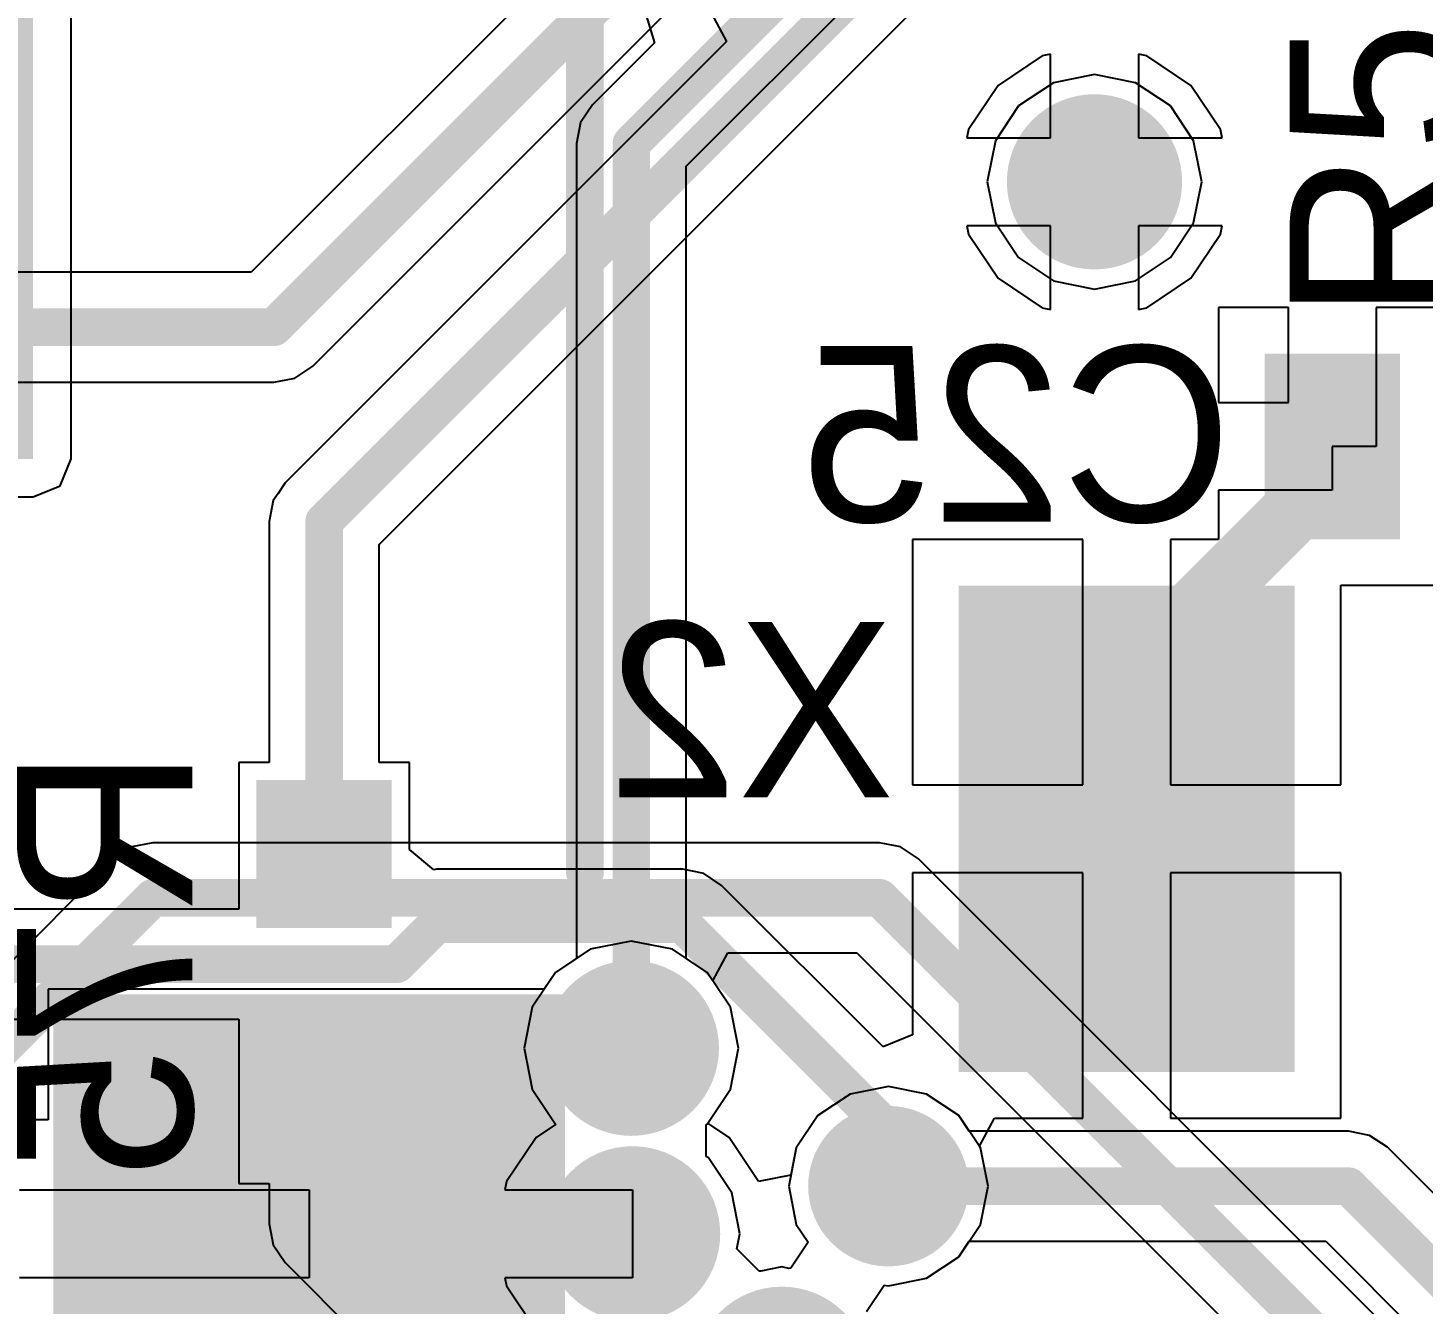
# Model space of a CAD drawing. Header units: millimetres. Extents: x 73 to 190, y 73 to 267.
# Drawn here: x 88.62 to 94.18, y 103.53 to 108.62 of the extents above; entities that cross this region are included whole.
import ezdxf

# ---------------------------------------------------------------- set-up
doc = ezdxf.new("R2010")
doc.units = ezdxf.units.MM
for name, color, linetype in [('BottomLayer', 5, 'Continuous'), ('BottomOverlay', 54, 'Continuous'), ('BottomPaste', 16, 'Continuous'), ('BottomSolder', 6, 'Continuous'), ('DrillDrawing', 1, 'Continuous'), ('KeepOutLayer', 6, 'Continuous'), ('Mechanical1', 6, 'Continuous'), ('MidLayer1', 16, 'Continuous'), ('MidLayer2', 76, 'Continuous'), ('MultiLayer', 9, 'Continuous'), ('TopLayer', 1, 'Continuous'), ('TopOverlay', 2, 'Continuous'), ('TopPaste', 8, 'Continuous'), ('TopSolder', 216, 'Continuous'), ('ViaHoleLayer', 16, 'Continuous')]:
    doc.layers.add(name, color=color, linetype=linetype)

msp = doc.modelspace()

# ---------------------------------------------------------------- linework, layer by layer
at = {"layer": 'BottomLayer'}
for p, q in [((90.8419, 108.9769), (89.5092, 107.6442)), ((90.0192, 106.5592), (92.2847, 108.8247)), ((89.755, 107.27), (91.1519, 108.6669)), ((91.3442, 108.6761), (91.4041, 108.5641)), ((91.4041, 108.5641), (89.645, 106.805)), ((92.6637, 108.5075), (92.4872, 108.3896)), ((92.6968, 108.5141), (92.6637, 108.5075)), ((92.6968, 108.18), (92.6968, 108.5141)), ((93.0799, 108.5075), (93.0468, 108.5141)), ((93.0468, 108.5141), (93.0468, 108.18)), ((93.2563, 108.3896), (93.0799, 108.5075)), ((92.4872, 108.3896), (92.3693, 108.2131)), ((93.3742, 108.2131), (93.2563, 108.3896)), ((92.3693, 108.2131), (92.3627, 108.18)), ((93.3808, 108.18), (93.3742, 108.2131)), ((92.3627, 108.18), (92.6968, 108.18)), ((93.0468, 108.18), (93.3808, 108.18)), ((92.6968, 107.83), (92.3627, 107.83)), ((92.3627, 107.83), (92.3693, 107.7969)), ((92.6968, 107.496), (92.6968, 107.83)), ((93.3808, 107.83), (93.0468, 107.83)), ((93.0468, 107.83), (93.0468, 107.496)), ((93.3742, 107.7969), (93.3808, 107.83)), ((92.3693, 107.7969), (92.4872, 107.6205)), ((93.2563, 107.6205), (93.3742, 107.7969)), ((89.5092, 107.6442), (86.8258, 107.6442)), ((92.4872, 107.6205), (92.6637, 107.5026)), ((93.0799, 107.5026), (93.2563, 107.6205)), ((92.6637, 107.5026), (92.6968, 107.496)), ((93.0468, 107.496), (93.0799, 107.5026)), ((93.645, 107.504), (93.366, 107.504)), ((93.366, 107.504), (93.366, 107.125)), ((93.645, 107.125), (93.645, 107.504)), ((94.274, 107.504), (93.995, 107.504)), ((93.995, 107.504), (93.995, 106.95)), ((89.6839, 107.2225), (89.755, 107.27)), ((86.9166, 107.2058), (89.6, 107.2058)), ((89.6, 107.2058), (89.6839, 107.2225)), ((93.366, 107.125), (93.645, 107.125)), ((93.995, 106.95), (93.82, 106.95)), ((93.82, 106.95), (93.82, 106.775)), ((89.6165, 106.7623), (89.5975, 106.7339)), ((89.645, 106.805), (89.6165, 106.7623)), ((93.82, 106.775), (93.366, 106.775)), ((93.366, 106.775), (93.366, 106.579)), ((89.5975, 106.7339), (89.5808, 106.65)), ((89.5808, 106.65), (89.5808, 105.69)), ((90.0192, 105.69), (90.0192, 106.5592)), ((92.825, 106.579), (92.146, 106.579)), ((92.146, 106.579), (92.146, 105.6)), ((92.825, 105.6), (92.825, 106.579)), ((93.366, 106.579), (93.175, 106.579)), ((93.175, 106.579), (93.175, 105.6)), ((93.854, 105.6), (93.854, 106.396)), ((93.854, 106.396), (94.274, 106.396)), ((89.5808, 105.69), (89.46, 105.69)), ((89.46, 105.69), (89.46, 105.1042)), ((90.14, 105.69), (90.0192, 105.69)), ((90.14, 105.3421), (90.14, 105.69)), ((92.146, 105.6), (92.825, 105.6)), ((93.175, 105.6), (93.854, 105.6)), ((90.2382, 105.2616), (90.14, 105.3421)), ((90.2485, 105.2636), (90.2382, 105.2616)), ((91.2298, 105.2636), (90.2485, 105.2636)), ((91.3136, 105.2469), (91.2298, 105.2636)), ((91.3848, 105.1994), (91.3136, 105.2469)), ((92.0287, 104.5555), (91.3848, 105.1994)), ((92.825, 105.25), (92.146, 105.25)), ((92.146, 105.25), (92.146, 104.6041)), ((92.825, 104.271), (92.825, 105.25)), ((93.854, 105.25), (93.175, 105.25)), ((93.175, 105.25), (93.175, 104.271)), ((93.854, 104.271), (93.854, 105.25)), ((89.46, 105.1042), (88.2559, 105.1042)), ((88.3467, 104.6658), (89.46, 104.6658)), ((89.46, 104.6658), (89.46, 104.01)), ((92.146, 104.6041), (92.0287, 104.5555)), ((92.4128, 104.159), (92.4727, 104.271)), ((92.4727, 104.271), (92.825, 104.271)), ((93.175, 104.271), (93.854, 104.271)), ((92.4174, 104.1522), (92.4128, 104.159)), ((92.4476, 104), (92.4174, 104.1522)), ((89.46, 104.01), (89.5808, 104.01)), ((89.5808, 104.01), (89.5808, 103.85)), ((92.4174, 103.8478), (92.4476, 104)), ((89.5808, 103.85), (89.5975, 103.7661)), ((92.3312, 103.7188), (92.4174, 103.8478)), ((89.5975, 103.7661), (89.645, 103.695)), ((89.645, 103.695), (90.245, 103.095)), ((92.2022, 103.6326), (92.3312, 103.7188)), ((91.9623, 103.5002), (92.0328, 103.6058)), ((92.0328, 103.6058), (92.05, 103.6024)), ((92.05, 103.6024), (92.2022, 103.6326))]:
    msp.add_line(p, q, dxfattribs=at)
for points, const_width in [([(89.8, 106.65), (92.25, 109.1)], 0.15), ([(89.6, 107.425), (91.225, 109.05)], 0.15), ([(86.8258, 107.425), (89.6, 107.425)], 0.15), ([(93, 106.025), (93.925, 106.95)], 0.254), ([(89.8, 105.325), (89.8, 106.65)], 0.15), ([(93, 105.425), (93, 106.025)], 0.254), ([(90.0891, 104.885), (90.2485, 105.0444)], 0.15), ([(90.2485, 105.0444), (91.2298, 105.0444)], 0.15), ([(91.2298, 105.0444), (92.05, 104.2242)], 0.15), ([(88.2559, 104.885), (90.0891, 104.885)], 0.15), ([(89.8, 103.85), (89.8, 104.3408)], 0.15), ([(92.05, 104), (92.05, 104.2242)], 0.15), ([(89.8, 103.85), (90.4, 103.25)], 0.15)]:
    msp.add_lwpolyline(points, dxfattribs=dict(at, const_width=const_width))
for points, const_width in [([(92.7321, 108.005, 1), (93.0115, 108.005, 1)], 0.2794), ([(89.5625, 107.425, 1), (89.6375, 107.425, 1)], 0.075), ([(89.5625, 107.425, 1), (89.6375, 107.425, 1)], 0.075), ([(93.8615, 106.95, 1), (93.9885, 106.95, 1)], 0.127), ([(89.7625, 106.65, 1), (89.8375, 106.65, 1)], 0.075), ([(89.7625, 106.65, 1), (89.8375, 106.65, 1)], 0.075), ([(92.9365, 106.025, 1), (93.0635, 106.025, 1)], 0.127), ([(92.9365, 106.025, 1), (93.0635, 106.025, 1)], 0.127), ([(92.9365, 105.425, 1), (93.0635, 105.425, 1)], 0.127), ([(89.7625, 105.325, 1), (89.8375, 105.325, 1)], 0.075), ([(90.211, 105.0444, 1), (90.286, 105.0444, 1)], 0.075), ([(90.211, 105.0444, 1), (90.286, 105.0444, 1)], 0.075), ([(91.1923, 105.0444, 1), (91.2673, 105.0444, 1)], 0.075), ([(91.1923, 105.0444, 1), (91.2673, 105.0444, 1)], 0.075), ([(90.0516, 104.885, 1), (90.1266, 104.885, 1)], 0.075), ([(90.0516, 104.885, 1), (90.1266, 104.885, 1)], 0.075), ([(90.8853, 104.55, 1), (91.1647, 104.55, 1)], 0.2794), ([(89.7625, 104.3408, 1), (89.8375, 104.3408, 1)], 0.075), ([(92.0125, 104.2242, 1), (92.0875, 104.2242, 1)], 0.075), ([(92.0125, 104.2242, 1), (92.0875, 104.2242, 1)], 0.075), ([(91.925, 104, 1), (92.175, 104, 1)], 0.25), ([(90.8903, 103.81, 1), (91.1697, 103.81, 1)], 0.2794), ([(92.0125, 104, 1), (92.0875, 104, 1)], 0.075), ([(89.7625, 103.85, 1), (89.8375, 103.85, 1)], 0.075), ([(89.7625, 103.85, 1), (89.8375, 103.85, 1)], 0.075)]:
    msp.add_lwpolyline(points, format="xyb", close=True, dxfattribs=dict(at, const_width=const_width))
for points in [[(93.62, 106.65), (94.02, 106.65), (93.62, 107.25), (94.02, 107.25)], [(92.4, 106.325), (92.4, 104.525), (93.6, 106.325), (93.6, 104.525)], [(90, 105.1), (90, 105.55), (89.6, 105.1), (89.6, 105.55)], [(90, 104.15), (90, 104.6), (89.6, 104.15), (89.6, 104.6)]]:
    msp.add_solid(points, dxfattribs=at)
at = {"layer": 'BottomPaste'}
for points in [[(93.67, 106.7), (93.97, 106.7), (93.67, 107.2), (93.97, 107.2)], [(92.45, 106.275), (92.45, 104.575), (93.55, 106.275), (93.55, 104.575)], [(89.95, 105.15), (89.95, 105.5), (89.65, 105.15), (89.65, 105.5)], [(89.95, 104.2), (89.95, 104.55), (89.65, 104.2), (89.65, 104.55)]]:
    msp.add_solid(points, dxfattribs=at)
at = {"layer": 'BottomSolder'}
for points, const_width in [([(92.6971, 108.005, 1), (93.0465, 108.005, 1)], 0.3494), ([(90.8503, 104.55, 1), (91.1997, 104.55, 1)], 0.3494), ([(91.89, 104, 1), (92.21, 104, 1)], 0.32), ([(90.8553, 103.81, 1), (91.2047, 103.81, 1)], 0.3494), ([(91.4503, 103.25, 1), (91.7997, 103.25, 1)], 0.3494)]:
    msp.add_lwpolyline(points, format="xyb", close=True, dxfattribs=dict(at, const_width=const_width))
for points in [[(93.55, 106.58), (94.09, 106.58), (93.55, 107.32), (94.09, 107.32)], [(92.33, 106.395), (92.33, 104.455), (93.67, 106.395), (93.67, 104.455)], [(90.07, 105.03), (90.07, 105.62), (89.53, 105.03), (89.53, 105.62)], [(90.07, 104.08), (90.07, 104.67), (89.53, 104.08), (89.53, 104.67)]]:
    msp.add_solid(points, dxfattribs=at)
at = {"layer": 'DrillDrawing', "const_width": 0.15}
msp.add_lwpolyline([(74.931, 89.9697, -0.518122), (98.9409, 126.9804)], format="xyb", dxfattribs=at)
at = {"layer": 'DrillDrawing'}
for points, const_width in [([(92.7956, 108.005, 1), (92.948, 108.005, 1)], 0.1524), ([(90.9488, 104.55, 1), (91.1012, 104.55, 1)], 0.1524), ([(92, 104, 1), (92.1, 104, 1)], 0.1), ([(90.9538, 103.81, 1), (91.1062, 103.81, 1)], 0.1524)]:
    msp.add_lwpolyline(points, format="xyb", close=True, dxfattribs=dict(at, const_width=const_width))
at = {"layer": 'KeepOutLayer', "const_width": 0.15}
msp.add_lwpolyline([(74.931, 89.9697, -0.518122), (98.9409, 126.9804)], format="xyb", dxfattribs=at)
at = {"layer": 'Mechanical1', "const_width": 0.15}
msp.add_lwpolyline([(74.931, 89.9697, -0.518122), (98.9409, 126.9804)], format="xyb", dxfattribs=at)
at = {"layer": 'MidLayer1'}
for p, q in [((92.6637, 108.5075), (92.4872, 108.3896)), ((92.6968, 108.5141), (92.6637, 108.5075)), ((92.6968, 108.18), (92.6968, 108.5141)), ((93.0799, 108.5075), (93.0468, 108.5141)), ((93.0468, 108.5141), (93.0468, 108.18)), ((93.2563, 108.3896), (93.0799, 108.5075)), ((92.4872, 108.3896), (92.3693, 108.2131)), ((93.3742, 108.2131), (93.2563, 108.3896)), ((92.3693, 108.2131), (92.3627, 108.18)), ((93.3808, 108.18), (93.3742, 108.2131)), ((92.3627, 108.18), (92.6968, 108.18)), ((93.0468, 108.18), (93.3808, 108.18)), ((92.6968, 107.83), (92.3627, 107.83)), ((92.3627, 107.83), (92.3693, 107.7969)), ((92.6968, 107.496), (92.6968, 107.83)), ((93.3808, 107.83), (93.0468, 107.83)), ((93.0468, 107.83), (93.0468, 107.496)), ((93.3742, 107.7969), (93.3808, 107.83)), ((92.3693, 107.7969), (92.4872, 107.6205)), ((93.2563, 107.6205), (93.3742, 107.7969)), ((92.4872, 107.6205), (92.6637, 107.5026)), ((93.0799, 107.5026), (93.2563, 107.6205)), ((92.6637, 107.5026), (92.6968, 107.496)), ((93.0468, 107.496), (93.0799, 107.5026)), ((91.025, 104.9776), (90.8613, 104.9451)), ((91.1886, 104.9451), (91.025, 104.9776)), ((90.8613, 104.9451), (90.7226, 104.8524)), ((91.3273, 104.8524), (91.1886, 104.9451)), ((90.7226, 104.8524), (90.6299, 104.7136)), ((91.42, 104.7136), (91.3273, 104.8524)), ((90.6299, 104.7136), (90.5973, 104.55)), ((91.4526, 104.55), (91.42, 104.7136)), ((90.5973, 104.55), (90.6299, 104.3864)), ((91.42, 104.3864), (91.4526, 104.55)), ((90.6299, 104.3864), (90.7226, 104.2476)), ((91.3297, 104.2512), (91.42, 104.3864)), ((91.8978, 104.3674), (91.7688, 104.2812)), ((92.05, 104.3976), (91.8978, 104.3674)), ((92.2022, 104.3674), (92.05, 104.3976)), ((92.3312, 104.2812), (92.2022, 104.3674)), ((91.4146, 104.1946), (91.3297, 104.2512)), ((91.7688, 104.2812), (91.6826, 104.1522)), ((92.4174, 104.1522), (92.3312, 104.2812)), ((90.7226, 104.2461), (90.6454, 104.1946)), ((90.7226, 104.2476), (90.7226, 104.2461)), ((90.6454, 104.1946), (90.5275, 104.0181)), ((91.5324, 104.0181), (91.4146, 104.1946)), ((91.6826, 104.1522), (91.6611, 104.0437)), ((92.4476, 104), (92.4174, 104.1522)), ((91.6611, 104.0437), (91.5324, 104.0181)), ((90.5275, 104.0181), (90.521, 103.985)), ((90.521, 103.985), (91.03, 103.985)), ((91.03, 103.985), (91.03, 103.635)), ((92.4174, 103.8478), (92.4476, 104)), ((92.3312, 103.7188), (92.4174, 103.8478)), ((92.2022, 103.6326), (92.3312, 103.7188)), ((91.03, 103.635), (90.521, 103.635)), ((90.521, 103.635), (90.5275, 103.6019)), ((90.5275, 103.6019), (90.6454, 103.4254)), ((91.9623, 103.5002), (92.0328, 103.6058)), ((92.0328, 103.6058), (92.05, 103.6024)), ((92.05, 103.6024), (92.2022, 103.6326))]:
    msp.add_line(p, q, dxfattribs=at)
for points, const_width in [([(92.7321, 108.005, 1), (93.0115, 108.005, 1)], 0.2794), ([(90.8853, 104.55, 1), (91.1647, 104.55, 1)], 0.2794), ([(91.925, 104, 1), (92.175, 104, 1)], 0.25), ([(90.8903, 103.81, 1), (91.1697, 103.81, 1)], 0.2794)]:
    msp.add_lwpolyline(points, format="xyb", close=True, dxfattribs=dict(at, const_width=const_width))
at = {"layer": 'MidLayer2'}
for p, q in [((92.8718, 108.4326), (92.7081, 108.4001)), ((93.0354, 108.4001), (92.8718, 108.4326)), ((92.7081, 108.4001), (92.5694, 108.3074)), ((93.1742, 108.3074), (93.0354, 108.4001)), ((92.5694, 108.3074), (92.4767, 108.1687)), ((93.2668, 108.1687), (93.1742, 108.3074)), ((92.4767, 108.1687), (92.4442, 108.005)), ((93.2994, 108.005), (93.2668, 108.1687)), ((92.4442, 108.005), (92.4767, 107.8414)), ((93.2668, 107.8414), (93.2994, 108.005)), ((92.4767, 107.8414), (92.5694, 107.7026)), ((93.1742, 107.7026), (93.2668, 107.8414)), ((92.5694, 107.7026), (92.7081, 107.6099)), ((93.0354, 107.6099), (93.1742, 107.7026)), ((92.7081, 107.6099), (92.8718, 107.5774)), ((92.8718, 107.5774), (93.0354, 107.6099)), ((89.1171, 105.3692), (89.0332, 105.3525)), ((92.0149, 105.3692), (89.1171, 105.3692)), ((92.0988, 105.3525), (92.0149, 105.3692)), ((89.0332, 105.3525), (88.9621, 105.305)), ((92.1699, 105.305), (92.0988, 105.3525)), ((88.9621, 105.305), (87.0813, 103.4242)), ((94.4898, 102.9851), (92.1699, 105.305)), ((91.3498, 104.8188), (91.4096, 104.9308)), ((91.4096, 104.9308), (91.9241, 104.9308)), ((91.9241, 104.9308), (96.3669, 100.488)), ((91.42, 104.7136), (91.3498, 104.8188)), ((91.4526, 104.55), (91.42, 104.7136)), ((91.42, 104.3864), (91.4526, 104.55)), ((91.3273, 104.2476), (91.42, 104.3864)), ((91.8978, 104.3674), (91.7688, 104.2812)), ((92.05, 104.3976), (91.8978, 104.3674)), ((92.2022, 104.3674), (92.05, 104.3976)), ((92.3312, 104.2812), (92.2022, 104.3674)), ((91.7688, 104.2812), (91.6826, 104.1522)), ((92.4174, 104.1522), (92.3312, 104.2812)), ((91.3237, 104.2452), (91.3273, 104.2476)), ((91.3237, 104.1182), (91.3237, 104.2452)), ((91.6826, 104.1522), (91.6524, 104)), ((92.4476, 104), (92.4174, 104.1522)), ((91.3324, 104.1124), (91.3237, 104.1182)), ((91.4251, 103.9736), (91.3324, 104.1124)), ((91.4576, 103.81), (91.4251, 103.9736)), ((91.6524, 104), (91.6826, 103.8478)), ((92.4174, 103.8478), (92.4476, 104)), ((91.4456, 103.7496), (91.4576, 103.81)), ((91.6826, 103.8478), (91.7304, 103.7763)), ((92.3312, 103.7188), (92.4174, 103.8478)), ((91.7304, 103.7763), (91.6613, 103.6728)), ((91.5349, 103.6604), (91.4456, 103.7496)), ((92.2022, 103.6326), (92.3312, 103.7188)), ((91.5413, 103.661), (91.5349, 103.6604)), ((91.625, 103.6777), (91.5413, 103.661)), ((91.6533, 103.672), (91.625, 103.6777)), ((91.6613, 103.6728), (91.6533, 103.672)), ((91.9623, 103.5002), (92.0328, 103.6058)), ((92.0328, 103.6058), (92.05, 103.6024)), ((92.05, 103.6024), (92.2022, 103.6326))]:
    msp.add_line(p, q, dxfattribs=at)
for points, const_width in [([(92.7321, 108.005, 1), (93.0115, 108.005, 1)], 0.2794), ([(89.0796, 105.15, 1), (89.1546, 105.15, 1)], 0.075), ([(89.0796, 105.15, 1), (89.1546, 105.15, 1)], 0.075), ([(91.9774, 105.15, 1), (92.0524, 105.15, 1)], 0.075), ([(91.9774, 105.15, 1), (92.0524, 105.15, 1)], 0.075), ([(90.8853, 104.55, 1), (91.1647, 104.55, 1)], 0.2794), ([(91.925, 104, 1), (92.175, 104, 1)], 0.25), ([(90.8903, 103.81, 1), (91.1697, 103.81, 1)], 0.2794)]:
    msp.add_lwpolyline(points, format="xyb", close=True, dxfattribs=dict(at, const_width=const_width))
at = {"layer": 'MidLayer2', "const_width": 0.15}
for points in [[(87.1721, 103.205), (89.1171, 105.15)], [(89.1171, 105.15), (92.0149, 105.15)], [(92.0149, 105.15), (96.75, 100.4149)]]:
    msp.add_lwpolyline(points, dxfattribs=at)
at = {"layer": 'MultiLayer'}
for points, const_width in [([(92.7321, 108.005, 1), (93.0115, 108.005, 1)], 0.2794), ([(90.8853, 104.55, 1), (91.1647, 104.55, 1)], 0.2794), ([(91.925, 104, 1), (92.175, 104, 1)], 0.25), ([(90.8903, 103.81, 1), (91.1697, 103.81, 1)], 0.2794)]:
    msp.add_lwpolyline(points, format="xyb", close=True, dxfattribs=dict(at, const_width=const_width))
at = {"layer": 'TopLayer'}
for p, q in [((88.7913, 106.9), (88.7913, 109.4)), ((91.2442, 108.0668), (92.1338, 108.9564)), ((91.0802, 108.6812), (91.117, 108.5596)), ((91.117, 108.5596), (90.87, 108.3126)), ((92.6637, 108.5075), (92.4872, 108.3896)), ((92.6968, 108.5141), (92.6637, 108.5075)), ((92.6968, 108.18), (92.6968, 108.5141)), ((93.0799, 108.5075), (93.0468, 108.5141)), ((93.0468, 108.5141), (93.0468, 108.18)), ((93.2563, 108.3896), (93.0799, 108.5075)), ((92.4872, 108.3896), (92.3693, 108.2131)), ((93.3742, 108.2131), (93.2563, 108.3896)), ((90.87, 108.3126), (90.8224, 108.2415)), ((90.8224, 108.2415), (90.8058, 108.1576)), ((92.3693, 108.2131), (92.3627, 108.18)), ((93.3808, 108.18), (93.3742, 108.2131)), ((90.8058, 108.1576), (90.8058, 104.9079)), ((92.3627, 108.18), (92.6968, 108.18)), ((93.0468, 108.18), (93.3808, 108.18)), ((91.2442, 104.9079), (91.2442, 108.0668)), ((92.6968, 107.83), (92.3627, 107.83)), ((92.3627, 107.83), (92.3693, 107.7969)), ((92.6968, 107.496), (92.6968, 107.83)), ((93.3808, 107.83), (93.0468, 107.83)), ((93.0468, 107.83), (93.0468, 107.496)), ((93.3742, 107.7969), (93.3808, 107.83)), ((92.3693, 107.7969), (92.4872, 107.6205)), ((93.2563, 107.6205), (93.3742, 107.7969)), ((92.4872, 107.6205), (92.6637, 107.5026)), ((93.0799, 107.5026), (93.2563, 107.6205)), ((92.6637, 107.5026), (92.6968, 107.496)), ((93.0468, 107.496), (93.0799, 107.5026)), ((88.747, 106.7929), (88.7913, 106.9)), ((88.6398, 106.7485), (88.747, 106.7929)), ((86.6685, 106.7485), (88.6398, 106.7485)), ((90.8058, 104.9079), (90.7226, 104.8524)), ((91.3273, 104.8524), (91.2442, 104.9079)), ((90.7226, 104.8524), (90.6776, 104.785)), ((91.42, 104.7136), (91.3273, 104.8524)), ((90.6776, 104.785), (88.7, 104.785)), ((88.7, 104.785), (88.7, 104.264)), ((91.4526, 104.55), (91.42, 104.7136)), ((91.42, 104.3864), (91.4526, 104.55)), ((91.3297, 104.2512), (91.42, 104.3864)), ((91.8978, 104.3674), (91.7688, 104.2812)), ((92.05, 104.3976), (91.8978, 104.3674)), ((92.2022, 104.3674), (92.05, 104.3976)), ((92.3312, 104.2812), (92.2022, 104.3674)), ((88.7, 104.264), (88.586, 104.264)), ((91.4146, 104.1946), (91.3297, 104.2512)), ((91.7688, 104.2812), (91.6826, 104.1522)), ((92.3726, 104.2192), (92.3312, 104.2812)), ((93.8847, 104.2192), (92.3726, 104.2192)), ((93.9685, 104.2025), (93.8847, 104.2192)), ((94.0397, 104.155), (93.9685, 104.2025)), ((91.5324, 104.0181), (91.4146, 104.1946)), ((91.6826, 104.1522), (91.6611, 104.0437)), ((94.9116, 103.2831), (94.0397, 104.155)), ((91.6611, 104.0437), (91.5324, 104.0181)), ((88.586, 103.985), (89.74, 103.985)), ((89.74, 103.985), (89.74, 103.635)), ((92.3312, 103.7188), (92.3726, 103.7808)), ((92.3726, 103.7808), (93.7939, 103.7808)), ((93.7939, 103.7808), (94.6016, 102.9731)), ((92.2022, 103.6326), (92.3312, 103.7188)), ((89.74, 103.635), (88.586, 103.635)), ((91.9623, 103.5002), (92.0328, 103.6058)), ((92.0328, 103.6058), (92.05, 103.6024)), ((92.05, 103.6024), (92.2022, 103.6326))]:
    msp.add_line(p, q, dxfattribs=at)
for points, const_width in [([(91.025, 108.1576), (94.3324, 111.465)], 0.15), ([(91.025, 104.55), (91.025, 108.1576)], 0.15), ([(90.92, 104.445), (91.025, 104.55)], 0.15), ([(89.74, 104.445), (90.92, 104.445)], 0.15), ([(92.05, 104), (93.8847, 104)], 0.15), ([(93.8847, 104), (94.9847, 102.9)], 0.15), ([(89.74, 103.81), (91.03, 103.81)], 0.254)]:
    msp.add_lwpolyline(points, dxfattribs=dict(at, const_width=const_width))
for points, const_width in [([(92.7321, 108.005, 1), (93.0115, 108.005, 1)], 0.2794), ([(90.9875, 108.1576, 1), (91.0625, 108.1576, 1)], 0.075), ([(90.9875, 108.1576, 1), (91.0625, 108.1576, 1)], 0.075), ([(90.8853, 104.55, 1), (91.1647, 104.55, 1)], 0.2794), ([(90.9875, 104.55, 1), (91.0625, 104.55, 1)], 0.075), ([(90.9875, 104.55, 1), (91.0625, 104.55, 1)], 0.075), ([(89.7025, 104.445, 1), (89.7775, 104.445, 1)], 0.075), ([(90.8825, 104.445, 1), (90.9575, 104.445, 1)], 0.075), ([(90.8825, 104.445, 1), (90.9575, 104.445, 1)], 0.075), ([(91.925, 104, 1), (92.175, 104, 1)], 0.25), ([(90.8903, 103.81, 1), (91.1697, 103.81, 1)], 0.2794), ([(92.0125, 104, 1), (92.0875, 104, 1)], 0.075), ([(93.8472, 104, 1), (93.9222, 104, 1)], 0.075), ([(93.8472, 104, 1), (93.9222, 104, 1)], 0.075), ([(89.6765, 103.81, 1), (89.8035, 103.81, 1)], 0.127), ([(90.9665, 103.81, 1), (91.0935, 103.81, 1)], 0.127)]:
    msp.add_lwpolyline(points, format="xyb", close=True, dxfattribs=dict(at, const_width=const_width))
for points in [[(86.6398, 109.4), (86.6398, 106.9), (88.6398, 109.4), (88.6398, 106.9)], [(90.64, 104.245), (90.64, 104.645), (88.84, 104.245), (88.84, 104.645)], [(90.64, 103.61), (90.64, 104.01), (88.84, 103.61), (88.84, 104.01)]]:
    msp.add_solid(points, dxfattribs=at)
at = {"layer": 'TopOverlay', "const_width": 0.15}
msp.add_lwpolyline([(90.84, 105.25), (90.84, 108.7)], dxfattribs=at)
at = {"layer": 'TopOverlay', "const_width": 0.075}
msp.add_lwpolyline([(90.8025, 105.25, 1), (90.8775, 105.25, 1)], format="xyb", close=True, dxfattribs=at)
at = {"layer": 'TopPaste'}
for points in [[(90.59, 104.295), (90.59, 104.595), (88.89, 104.295), (88.89, 104.595)], [(90.59, 103.66), (90.59, 103.96), (88.89, 103.66), (88.89, 103.96)]]:
    msp.add_solid(points, dxfattribs=at)
at = {"layer": 'TopSolder'}
for points, const_width in [([(92.6971, 108.005, 1), (93.0465, 108.005, 1)], 0.3494), ([(90.8503, 104.55, 1), (91.1997, 104.55, 1)], 0.3494), ([(91.89, 104, 1), (92.21, 104, 1)], 0.32), ([(90.8553, 103.81, 1), (91.2047, 103.81, 1)], 0.3494), ([(91.4503, 103.25, 1), (91.7997, 103.25, 1)], 0.3494)]:
    msp.add_lwpolyline(points, format="xyb", close=True, dxfattribs=dict(at, const_width=const_width))
for points in [[(90.76, 104.125), (90.76, 104.765), (88.72, 104.125), (88.72, 104.765)], [(90.76, 103.49), (90.76, 104.13), (88.72, 103.49), (88.72, 104.13)]]:
    msp.add_solid(points, dxfattribs=at)
at = {"layer": 'ViaHoleLayer'}
for points, const_width in [([(92.7956, 108.005, 1), (92.948, 108.005, 1)], 0.1524), ([(90.9488, 104.55, 1), (91.1012, 104.55, 1)], 0.1524), ([(92, 104, 1), (92.1, 104, 1)], 0.1), ([(90.9538, 103.81, 1), (91.1062, 103.81, 1)], 0.1524)]:
    msp.add_lwpolyline(points, format="xyb", close=True, dxfattribs=dict(at, const_width=const_width))

# ---------------------------------------------------------------- texts
at = {"layer": 'BottomOverlay', "text_generation_flag": 2}
for s, rotation, p in [('C25', 360, (93.42, 106.65)), ('X2', 360, (92.075, 105.55)), ('R75', 90, (89.275, 105.75))]:
    msp.add_text(s, height=0.7, rotation=rotation, dxfattribs=at).set_placement(p)
at = {"layer": 'TopOverlay'}
msp.add_text('R58', height=0.7, rotation=90, dxfattribs=at).set_placement((94.35, 107.45))

doc.saveas('drawing.dxf')
